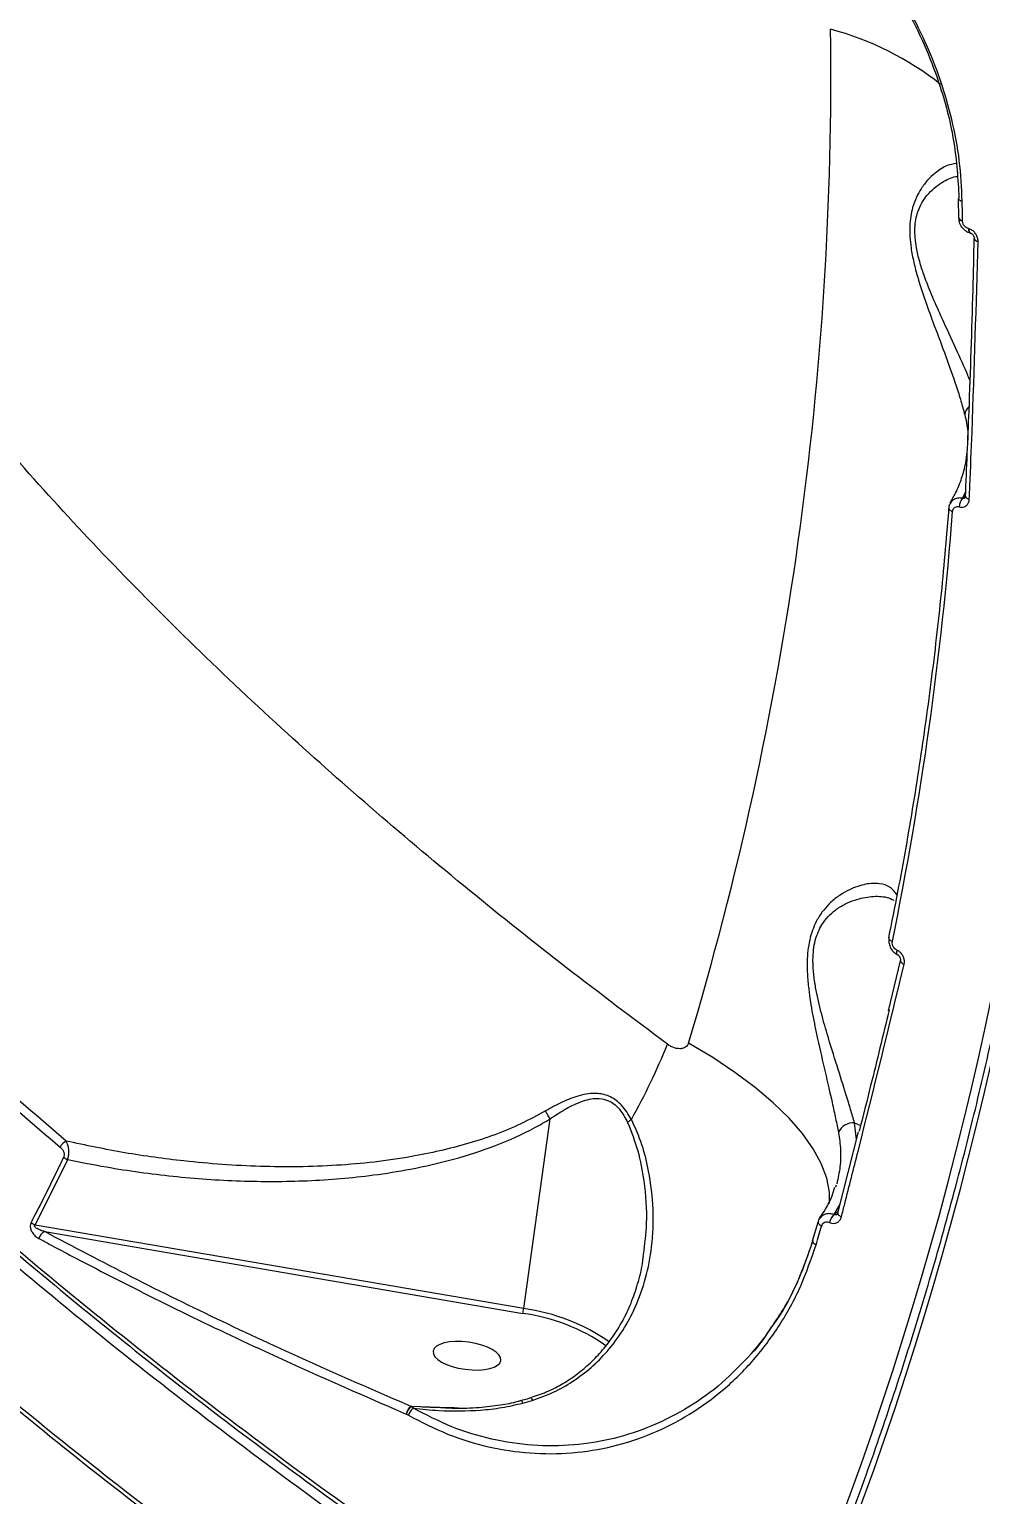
# Model space of a CAD drawing. Header units: millimetres. Extents: x -6028 to 5958, y -6064 to 4137.
# Drawn here: x 1125 to 1254.6, y -988.5 to -788.9 of the extents above; entities that cross this region are included whole.
import ezdxf

# ---------------------------------------------------------------- set-up
doc = ezdxf.new("R2010")
doc.units = ezdxf.units.MM
for name, color, linetype in [('DIKOM_ОБЪЕКТ', 7, 'Continuous'), ('DIKOM_РАЗМЕР_ЗОНА', 7, 'Continuous'), ('DIKOM_РАЗМЕР_ОБЪЕКТА', 7, 'Continuous')]:
    doc.layers.add(name, color=color, linetype=linetype)
doc.styles.add('style1', font='arial.ttf', dxfattribs={"width": 0.8})
doc.dimstyles.new('1-50', dxfattribs={"dimtxt": 300, "dimasz": 200, "dimexe": 100, "dimexo": 0, "dimgap": 100, "dimtad": 1, "dimtxsty": 'style1', "dimcen": 200, "dimclrd": 7, "dimclre": 7, "dimclrt": 7, "dimadec": 1, "dimazin": 2, "dimtfac": 1, "dimtmove": 0, "dimatfit": 2, "dimfxl": 0, "dimlwd": 25, "dimlwe": 18, "dimarcsym": 0})

# ---------------------------------------------------------------- blocks, each defined once
blk = doc.blocks.new('*D9')
at = {"layer": 'Defpoints', "color": 0, "transparency": 16777216}
for p in [(-6027.56, 1459.58), (4556.58, 1382.7), (4556.58, -5964.37)]:
    blk.add_point(p, dxfattribs=at)
at = {"layer": 'DIKOM_РАЗМЕР_ЗОНА', "color": 7, "lineweight": 18, "transparency": 16777216}
for p, q in [((-6027.56, 1459.58), (-6027.56, -6064.37)), ((4556.58, 1382.7), (4556.58, -6064.37))]:
    blk.add_line(p, q, dxfattribs=at)
at = {"layer": 'DIKOM_РАЗМЕР_ЗОНА', "color": 7, "lineweight": 25, "transparency": 16777216}
blk.add_line((-5827.56, -5964.37), (4356.58, -5964.37), dxfattribs=at)
at = {"layer": 'DIKOM_РАЗМЕР_ЗОНА', "color": 7, "transparency": 16777216}
for points in [[(-5827.56, -5931.03), (-5827.56, -5997.7), (-6027.56, -5964.37)], [(4356.58, -5931.03), (4356.58, -5997.7), (4556.58, -5964.37)]]:
    blk.add_solid(points, dxfattribs=at)
at = {"layer": 'DIKOM_РАЗМЕР_ЗОНА', "color": 7, "transparency": 16777216, "insert": (157.08, -5711.2), "char_height": 300, "attachment_point": 5, "style": 'style1'}
blk.add_mtext('10600', dxfattribs=at)
blk = doc.blocks.new('*D11')
at = {"layer": 'Defpoints', "color": 0, "transparency": 16777216}
for p in [(259.43, 2965.58), (1920.55, -3002.33), (4022.59, -3002.33)]:
    blk.add_point(p, dxfattribs=at)
at = {"layer": 'DIKOM_РАЗМЕР_ОБЪЕКТА', "color": 7, "lineweight": 18, "transparency": 16777216}
for p, q in [((259.43, 2965.58), (4122.59, 2965.58)), ((1920.55, -3002.33), (4122.59, -3002.33))]:
    blk.add_line(p, q, dxfattribs=at)
at = {"layer": 'DIKOM_РАЗМЕР_ОБЪЕКТА', "color": 7, "lineweight": 25, "transparency": 16777216}
blk.add_line((4022.59, 2765.58), (4022.59, -2802.33), dxfattribs=at)
at = {"layer": 'DIKOM_РАЗМЕР_ОБЪЕКТА', "color": 7, "transparency": 16777216}
for points in [[(3989.25, 2765.58), (4055.92, 2765.58), (4022.59, 2965.58)], [(3989.25, -2802.33), (4055.92, -2802.33), (4022.59, -3002.33)]]:
    blk.add_solid(points, dxfattribs=at)
at = {"layer": 'DIKOM_РАЗМЕР_ОБЪЕКТА', "color": 7, "transparency": 16777216, "insert": (3769.41, -24.42), "char_height": 300, "attachment_point": 5, "rotation": 90, "style": 'style1'}
blk.add_mtext('6000', dxfattribs=at)
blk = doc.blocks.new('*D12')
at = {"layer": 'Defpoints', "color": 0, "transparency": 16777216}
for p in [(3056.58, 1987.9), (-4027.97, 676.5), (3056.58, -3714.77)]:
    blk.add_point(p, dxfattribs=at)
at = {"layer": 'DIKOM_РАЗМЕР_ОБЪЕКТА', "color": 7, "lineweight": 18, "transparency": 16777216}
for p, q in [((3056.58, 1987.9), (3056.58, -3814.77)), ((-4027.97, 676.5), (-4027.97, -3814.77))]:
    blk.add_line(p, q, dxfattribs=at)
at = {"layer": 'DIKOM_РАЗМЕР_ОБЪЕКТА', "color": 7, "lineweight": 25, "transparency": 16777216}
blk.add_line((-3827.97, -3714.77), (2856.58, -3714.77), dxfattribs=at)
at = {"layer": 'DIKOM_РАЗМЕР_ОБЪЕКТА', "color": 7, "transparency": 16777216}
for points in [[(-3827.97, -3681.44), (-3827.97, -3748.11), (-4027.97, -3714.77)], [(2856.58, -3681.44), (2856.58, -3748.11), (3056.58, -3714.77)]]:
    blk.add_solid(points, dxfattribs=at)
at = {"layer": 'DIKOM_РАЗМЕР_ОБЪЕКТА', "color": 7, "transparency": 16777216, "insert": (20, -3461.6), "char_height": 300, "attachment_point": 5, "style": 'style1'}
blk.add_mtext('7100', dxfattribs=at)

msp = doc.modelspace()

# ---------------------------------------------------------------- linework, layer by layer
at = {"layer": 'DIKOM_ОБЪЕКТ', "color": 7, "linetype": 'Continuous', "lineweight": 15}
for p, q in [((1251.635, -814.67), (1251.605, -812.03)), ((1252.988, -816.116), (1252.964, -816.11)), ((1253.235, -816.718), (1253.203, -816.71)), ((1253.756, -817.442), (1253.756, -817.46)), ((1252.134, -852.812), (1252.573, -851.897)), ((1251.677, -853.979), (1251.701, -853.985)), ((1252.157, -852.819), (1252.134, -852.812)), ((1252.552, -852.399), (1252.157, -852.819)), ((1252.562, -852.575), (1252.562, -852.591)), ((1250.293, -854.19), (1250.291, -854.206)), ((1242.051, -922.62), (1243.684, -915.811)), ((1243.236, -914.393), (1243.214, -914.383)), ((1243.704, -915.797), (1243.701, -915.813)), ((1192.352, -963.176), (1195.975, -937.324)), ((1237.706, -940.135), (1237.436, -937.885)), ((1237.436, -937.885), (1238.251, -938.236)), ((1235.138, -950.196), (1237.966, -939.118)), ((1125.801, -951.798), (1130.234, -942.881)), ((1234.924, -946.379), (1234.825, -946.657)), ((1234.631, -950.375), (1235.457, -948.949)), ((1235.21, -949.917), (1234.653, -950.385)), ((1192.352, -963.176), (1125.801, -951.798)), ((1231.718, -953.953), (1232.477, -951.393)), ((1234.001, -951.445), (1234.024, -951.455)), ((1234.653, -950.385), (1234.631, -950.375)), ((1127.101, -952.691), (1192.222, -963.825)), ((1208.632, -955.802), (1208.602, -956.097)), ((1192.231, -976.038), (1193.516, -975.668)), ((1176.334, -977.541), (1176.373, -977.557)), ((1176.373, -977.557), (1176.655, -977.693)), ((1177.058, -976.515), (1177.024, -976.509)), ((1183.446, -976.715), (1177.024, -976.509)), ((1177.333, -976.756), (1177.058, -976.515)), ((1178.245, -976.568), (1177.058, -976.515))]:
    msp.add_line(p, q, dxfattribs=at)
at = {"layer": 'DIKOM_ОБЪЕКТ', "color": 7, "linetype": 'Continuous', "lineweight": 15, "flags": 128}
for points in [[(1251.605, -812.03), (1251.615, -811.968), (1251.653, -811.898)], [(1252.098, -812.383), (1251.961, -812.344), (1251.841, -812.295), (1251.744, -812.239), (1251.671, -812.176), (1251.624, -812.109), (1251.605, -812.038), (1251.605, -812.03)], [(1253.756, -817.46), (1253.76, -817.487), (1253.794, -817.569), (1253.864, -817.648), (1253.967, -817.72), (1254.098, -817.783), (1254.254, -817.834)], [(1252.562, -852.591), (1252.566, -852.62), (1252.601, -852.698), (1252.671, -852.772), (1252.773, -852.841), (1252.905, -852.902), (1253.061, -852.952)], [(1250.291, -854.206), (1250.291, -854.229), (1250.31, -854.3), (1250.356, -854.371), (1250.429, -854.439), (1250.527, -854.502), (1250.646, -854.56), (1250.783, -854.609)], [(1242.095, -912.699), (1242.092, -912.743), (1242.111, -912.816), (1242.157, -912.891), (1242.229, -912.966), (1242.325, -913.039), (1242.442, -913.108), (1242.578, -913.171)], [(1243.302, -915.025), (1243.281, -915.013), (1243.231, -914.962), (1243.196, -914.887), (1243.177, -914.787), (1243.173, -914.668), (1243.186, -914.532), (1243.214, -914.383)], [(1243.325, -915.035), (1243.304, -915.023), (1243.254, -914.973), (1243.219, -914.897), (1243.2, -914.798), (1243.196, -914.678), (1243.208, -914.542), (1243.236, -914.393)], [(1243.701, -915.813), (1243.702, -915.877), (1243.736, -915.964), (1243.804, -916.053), (1243.904, -916.142), (1244.032, -916.227), (1244.184, -916.305)], [(1234.029, -948.855), (1234.009, -947.3), (1233.638, -945.403), (1232.894, -943.435), (1231.785, -941.41), (1230.317, -939.344), (1228.503, -937.254), (1226.356, -935.156), (1223.894, -933.066), (1221.136, -931), (1218.103, -928.975), (1214.818, -927.006)], [(1232.477, -951.393), (1232.471, -951.45), (1232.489, -951.523), (1232.534, -951.601), (1232.605, -951.681), (1232.7, -951.76), (1232.815, -951.837), (1232.948, -951.909)], [(1232.517, -951.325), (1232.48, -951.383), (1232.477, -951.393)], [(1235.157, -950.183), (1235.156, -950.185), (1235.153, -950.198)], [(1235.153, -950.198), (1235.155, -950.261), (1235.19, -950.343), (1235.259, -950.429), (1235.36, -950.515), (1235.488, -950.598), (1235.641, -950.674)]]:
    msp.add_lwpolyline(points, dxfattribs=at)
at = {"layer": 'DIKOM_ОБЪЕКТ', "color": 7, "linetype": 'Continuous', "lineweight": 15}
for centre, radius, start, end in [((781.149, -822.365), 485.031, 335.22688, 8.82043), ((781.63, -822.784), 486.324, 335.22082, 8.82647), ((775.386, -795.048), 458.817, 343.28542, 0.76181), ((1223.671, -828.599), 41.016, 51.61499, 75.17857), ((775.924, -819.095), 476.222, 0.48951, 0.80758), ((1252.15, -814.477), 0.551, 200.61426, 267.74224), ((1253.532, -816.228), 0.58, 168.25031, 236.50996), ((1253.555, -816.235), 0.579, 168.21402, 236.67044), ((1254.171, -841.648), 1.742, 130.82397, 173.17079), ((1253.564, -854.045), 1.888, 139.24678, 177.99731), ((1253.588, -854.051), 1.888, 139.24831, 177.99796), ((780.632, -818.587), 471.529, 348.42857, 355.61874), ((1122.229, -890.489), 96.926, 331.04364, 337.7603), ((1209.251, -940.678), 3.942, 124.13411, 133.9223), ((1237.231, -940.03), 2.155, 84.54775, 157.81907), ((1130.723, -941.852), 1.639, 114.68679, 156.36728), ((1131.084, -940.948), 2.112, 228.59948, 246.25816), ((1126.71, -949.863), 2.138, 227.26544, 244.82271), ((766.71, -815.146), 485.883, 343.33661, 343.65184), ((1236.081, -951.948), 2.14, 132.67312, 166.38296), ((1236.104, -951.959), 2.14, 132.67312, 166.38296), ((1127.631, -953.944), 1.36, 112.9454, 166.5324), ((1187.777, -962.591), 4.612, 344.4912, 352.72298), ((1188.812, -989.412), 25.814, 55.15836, 82.40891), ((1188.725, -989.838), 26.908, 55.24288, 82.25239), ((1191.595, -976.166), 0.649, 11.37712, 48.03488), ((1177.856, -977.812), 1.546, 122.5481, 169.87531), ((1177.861, -977.79), 1.506, 122.2093, 171.09395)]:
    msp.add_arc(centre, radius, start, end, dxfattribs=at)
at = {"layer": 'DIKOM_ОБЪЕКТ', "color": 7, "linetype": 'Continuous', "lineweight": 15, "extrusion": (0, 0, -1)}
msp.add_ellipse((1184.628, -969.599), major_axis=(-4.625, 0.633), ratio=0.396969, dxfattribs=at)
at = {"layer": 'DIKOM_ОБЪЕКТ', "color": 7, "linetype": 'Continuous', "lineweight": 15}
for points, knots in [([(1211.945, -927.174), (1207.318, -923.704), (1198.062, -916.764), (1184.84, -906.206), (1172.139, -895.562), (1159.62, -884.473), (1147.427, -873.001), (1135.692, -861.187), (1124.744, -849.332), (1114.659, -837.479), (1105.497, -825.676), (1097.549, -814.309), (1090.78, -803.406), (1085.132, -792.985), (1080.441, -782.758), (1076.765, -772.774), (1074.149, -763.08), (1072.599, -753.679), (1072.26, -744.669), (1072.745, -737.507), (1073.794, -733.604), (1074.126, -732.37)], [0, 0, 0, 0, 0.0494042, 0.0988082, 0.148704, 0.1985997, 0.2537582, 0.3089594, 0.3641175, 0.4209017, 0.4777326, 0.534516, 0.5879395, 0.641403, 0.6948255, 0.7497902, 0.8047991, 0.859763, 0.9167157, 0.9736683, 1, 1, 1, 1]), ([(1222.699, -1026.003), (1223.605, -1023.999), (1226.234, -1018.185), (1230.362, -1008.48), (1234.984, -996.862), (1239.305, -985.151), (1243.327, -973.357), (1247.045, -961.485), (1250.459, -949.542), (1253.567, -937.534), (1256.367, -925.467), (1258.857, -913.349), (1261.036, -901.186), (1262.903, -888.984), (1264.456, -876.751), (1265.696, -864.492), (1266.621, -852.215), (1267.231, -839.925), (1267.525, -827.631), (1267.504, -815.338), (1267.166, -803.054), (1266.514, -790.784), (1265.547, -778.536), (1264.261, -766.317), (1262.933, -756.101), (1261.991, -749.967), (1261.671, -747.883)], [0, 0, 0, 0, 0.022819, 0.066218, 0.1096179, 0.1530179, 0.1964185, 0.2398191, 0.28322, 0.3266214, 0.3700229, 0.4134243, 0.4568262, 0.5002285, 0.5436306, 0.5870331, 0.630436, 0.6738386, 0.7172417, 0.7606447, 0.804048, 0.8474509, 0.8908542, 0.9342577, 0.9776606, 1, 1, 1, 1]), ([(1252.098, -812.383), (1252.01, -810.537), (1251.834, -806.845), (1250.79, -801.317), (1249.22, -795.916), (1247.146, -790.696), (1244.585, -785.618), (1241.554, -780.749), (1238.12, -776.136), (1234.333, -771.83), (1230.242, -767.892), (1225.92, -764.352), (1221.456, -761.262), (1216.92, -758.671), (1212.369, -756.529), (1209.36, -755.52), (1207.857, -755.016)], [0, 0, 0, 0, 0.07510706, 0.15021382, 0.22128152, 0.29257728, 0.36364506, 0.43476924, 0.50612262, 0.57724845, 0.64833999, 0.71965824, 0.79075118, 0.86042815, 0.93031856, 1, 1, 1, 1]), ([(1208.324, -755.583), (1209.944, -756.132), (1213.186, -757.229), (1217.968, -759.56), (1222.571, -762.313), (1226.94, -765.456), (1231.129, -769.011), (1235.067, -772.96), (1238.703, -777.244), (1241.985, -781.817), (1244.845, -786.639), (1247.261, -791.646), (1249.471, -797.56), (1251.198, -804.389), (1251.501, -809.395), (1251.653, -811.898)], [0, 0, 0, 0, 0.0766084, 0.1532167, 0.2242319, 0.2954744, 0.3664887, 0.4374876, 0.5087122, 0.5797104, 0.6506979, 0.7219131, 0.7929027, 0.8964517, 1, 1, 1, 1]), ([(1221.545, -1025.606), (1217.838, -1023.295), (1207.852, -1017.068), (1192.066, -1006.73), (1174.404, -994.583), (1157.287, -982.161), (1140.791, -969.5), (1124.99, -956.64), (1110.234, -943.863), (1096.547, -931.211), (1083.931, -918.723), (1072.182, -906.194), (1061.379, -893.669), (1051.584, -881.19), (1043.011, -869.034), (1035.662, -857.234), (1029.51, -845.815), (1024.453, -834.591), (1020.57, -823.616), (1017.852, -812.914), (1016.544, -802.794), (1016.138, -796.145), (1016.489, -793.038), (1016.499, -792.947)], [0, 0, 0, 0, 0.0296845, 0.0799694, 0.1302933, 0.1805781, 0.232324, 0.2841117, 0.3358574, 0.3861425, 0.4364663, 0.4867512, 0.538497, 0.5902846, 0.6420305, 0.6923148, 0.7426378, 0.7929223, 0.8446675, 0.8964543, 0.9481994, 0.9984843, 1, 1, 1, 1]), ([(1251.219, -807.239), (1250.845, -807.298), (1249.976, -807.435), (1248.626, -808.284), (1247.403, -809.425), (1246.545, -810.518), (1245.835, -811.788), (1245.224, -813.41), (1244.851, -815.712), (1245.026, -818.359), (1245.483, -820.712), (1246.139, -823.178), (1247.09, -826.047), (1248.43, -829.686), (1249.915, -833.602), (1251.128, -837.024), (1251.96, -839.637), (1252.28, -840.837), (1252.441, -841.441)], [0, 0, 0, 0, 0.069966, 0.1623312, 0.2126289, 0.2635629, 0.302742, 0.3427582, 0.4013105, 0.459998, 0.4989994, 0.5390275, 0.6064538, 0.6755727, 0.7754469, 0.8782854, 0.9387233, 1, 1, 1, 1]), ([(1253.163, -836.817), (1253.057, -836.559), (1252.513, -835.234), (1251.25, -832.437), (1249.59, -828.86), (1248.069, -825.462), (1247.015, -822.849), (1246.272, -820.56), (1245.757, -818.43), (1245.543, -816), (1245.938, -813.952), (1246.587, -812.541), (1247.348, -811.45), (1248.282, -810.519), (1249.602, -809.604), (1250.689, -809.055), (1251.315, -808.995), (1251.382, -808.989)], [0, 0, 0, 0, 0.02942821, 0.15141527, 0.27659872, 0.3575575, 0.44009064, 0.48532799, 0.53167612, 0.59790281, 0.66403091, 0.70931922, 0.75593068, 0.81593779, 0.8768261, 0.98669387, 1, 1, 1, 1]), ([(1253.214, -816.712), (1253.212, -816.712), (1252.985, -816.685), (1252.547, -816.431), (1252.014, -815.922), (1251.678, -815.285), (1251.67, -814.851), (1251.667, -814.671)], [0, 0, 0, 0, 0.0015875, 0.2568032, 0.5244606, 0.8022645, 1, 1, 1, 1]), ([(1252.964, -816.11), (1252.949, -816.106), (1252.84, -816.075), (1252.636, -815.974), (1252.425, -815.781), (1252.259, -815.547), (1252.151, -815.299), (1252.135, -815.111), (1252.128, -815.027)], [0, 0, 0, 0, 0.0340379, 0.252272, 0.4705266, 0.5979657, 0.8193145, 1, 1, 1, 1]), ([(1254.254, -817.834), (1254.244, -817.674), (1254.222, -817.355), (1254.003, -816.879), (1253.675, -816.481), (1253.315, -816.225), (1253.079, -816.147), (1252.988, -816.116)], [0, 0, 0, 0, 0.2182842, 0.4367942, 0.6530479, 0.8657813, 1, 1, 1, 1]), ([(1252.544, -852.591), (1252.71, -848.715), (1253.115, -839.281), (1253.504, -827.574), (1253.683, -819.781), (1253.736, -817.461)], [0, 0, 0, 0, 0.3287568, 0.8001122, 1, 1, 1, 1]), ([(1253.061, -852.952), (1253.087, -852.343), (1253.217, -849.296), (1253.693, -837.53), (1254.008, -826.477), (1254.254, -817.834)], [0, 0, 0, 0, 0.0517085, 0.2585533, 1, 1, 1, 1]), ([(1253.754, -817.443), (1253.755, -817.435), (1253.759, -817.397), (1253.741, -817.282), (1253.683, -817.126), (1253.589, -816.973), (1253.466, -816.843), (1253.344, -816.758), (1253.259, -816.723), (1253.24, -816.72), (1253.238, -816.72)], [0, 0, 0, 0, 0.0480785, 0.2186006, 0.3703687, 0.5243685, 0.6797868, 0.8299925, 0.9828284, 1, 1, 1, 1]), ([(1252.441, -841.441), (1252.613, -842.204), (1252.872, -843.352), (1252.866, -844.519), (1252.863, -844.91)], [0, 0, 0, 0, 0.6650224, 1, 1, 1, 1]), ([(1250.459, -853.429), (1250.712, -852.995), (1251.359, -851.885), (1252.059, -850.08), (1252.595, -848.192), (1252.706, -846.991), (1252.754, -846.472)], [0, 0, 0, 0, 0.18747388, 0.47902485, 0.77482921, 1, 1, 1, 1]), ([(1250.303, -854.206), (1250.321, -854.003), (1250.347, -853.723), (1250.508, -853.503), (1250.552, -853.443)], [0, 0, 0, 0, 0.7240339, 1, 1, 1, 1]), ([(1252.134, -852.812), (1251.947, -852.789), (1251.553, -852.742), (1251.093, -852.892), (1250.729, -853.134), (1250.598, -853.35), (1250.524, -853.472)], [0, 0, 0, 0, 0.2766492, 0.5820674, 0.7624809, 1, 1, 1, 1]), ([(1250.783, -854.609), (1250.784, -854.607), (1250.792, -854.507), (1250.839, -854.316), (1250.978, -854.124), (1251.169, -853.993), (1251.398, -853.927), (1251.587, -853.962), (1251.677, -853.979)], [0, 0, 0, 0, 0.0043523, 0.2198173, 0.4356026, 0.5682535, 0.7937935, 1, 1, 1, 1]), ([(1251.701, -853.985), (1251.793, -854.005), (1252.03, -854.055), (1252.401, -853.994), (1252.75, -853.773), (1252.997, -853.414), (1253.04, -853.106), (1253.061, -852.952)], [0, 0, 0, 0, 0.13426881, 0.3469995, 0.56325228, 0.7817189, 1, 1, 1, 1]), ([(1252.527, -852.708), (1252.525, -852.712), (1252.49, -852.762), (1252.392, -852.816), (1252.264, -852.846), (1252.187, -852.826), (1252.157, -852.819)], [0, 0, 0, 0, 0.0348509, 0.4127001, 0.7734894, 1, 1, 1, 1]), ([(1252.529, -852.71), (1252.529, -852.71), (1252.524, -852.714), (1252.55, -852.698), (1252.557, -852.606), (1252.56, -852.575)], [0, 0, 0, 0, 0.0357786, 0.6746581, 1, 1, 1, 1]), ([(1242.095, -912.699), (1242.515, -910.602), (1243.734, -904.518), (1245.514, -894.412), (1247.333, -882.372), (1248.831, -870.3), (1249.761, -860.906), (1250.186, -855.537), (1250.291, -854.205)], [0, 0, 0, 0, 0.108267, 0.3142017, 0.5201394, 0.7260778, 0.9320185, 1, 1, 1, 1]), ([(1044.382, -873.65), (1046.016, -875.991), (1050.453, -882.346), (1058.629, -892.904), (1069.169, -905.34), (1080.789, -917.928), (1093.411, -930.604), (1106.985, -943.311), (1121.474, -956.009), (1136.874, -968.677), (1153.14, -981.294), (1170.215, -993.821), (1188.018, -1006.201), (1206.466, -1018.375), (1225.508, -1030.303), (1245.125, -1041.961), (1265.271, -1053.334), (1285.88, -1064.389), (1306.854, -1075.076), (1328.098, -1085.345), (1349.546, -1095.158), (1371.167, -1104.491), (1392.922, -1113.338), (1414.741, -1121.675), (1436.523, -1129.465), (1458.167, -1136.671), (1479.603, -1143.263), (1500.791, -1149.22), (1521.701, -1154.543), (1542.271, -1159.222), (1562.405, -1163.236), (1582.009, -1166.566), (1600.128, -1169.07), (1616.836, -1170.853), (1632.219, -1172.023), (1647.096, -1172.666), (1661.4, -1172.778), (1675.008, -1172.364), (1687.883, -1171.423), (1698.805, -1170.157), (1705.271, -1169.07), (1707.906, -1168.627)], [0, 0, 0, 0, 0.0156527, 0.0424896, 0.0694114, 0.0963762, 0.1233409, 0.1502626, 0.1770997, 0.2039369, 0.2308584, 0.2578232, 0.284788, 0.3117096, 0.3385468, 0.3653838, 0.3923055, 0.4192702, 0.446235, 0.4731567, 0.4999936, 0.5268307, 0.5537525, 0.5807171, 0.6076819, 0.6346036, 0.6614406, 0.6882777, 0.7151994, 0.7421641, 0.7691289, 0.7960503, 0.8228874, 0.8459665, 0.8691682, 0.8923973, 0.9156263, 0.9388281, 0.9615879, 0.984348, 1, 1, 1, 1]), ([(1045.73, -873.004), (1047.796, -875.997), (1052.63, -883), (1061.556, -894.267), (1072.24, -906.712), (1083.997, -919.287), (1096.725, -931.924), (1109.546, -943.786), (1122.231, -954.841), (1134.582, -965.08), (1147.485, -975.28), (1161.07, -985.533), (1175.335, -995.821), (1190.28, -1006.115), (1205.666, -1016.289), (1216.286, -1022.935), (1221.592, -1026.256)], [0, 0, 0, 0, 0.0605577, 0.1416916, 0.2229548, 0.3042186, 0.3853521, 0.4662313, 0.5317668, 0.5973702, 0.6629738, 0.7285093, 0.7963446, 0.8642546, 0.9321652, 1, 1, 1, 1]), ([(1088.579, -903.359), (1091.648, -906.488), (1097.786, -912.746), (1107.718, -922.2), (1118.128, -931.689), (1125.523, -938.026), (1129.221, -941.195)], [0, 0, 0, 0, 0.24912208, 0.49824247, 0.74912036, 1, 1, 1, 1]), ([(1130.038, -940.362), (1126.371, -937.221), (1119.037, -930.938), (1108.659, -921.485), (1098.71, -912.024), (1092.536, -905.731), (1089.449, -902.585)], [0, 0, 0, 0, 0.2491226, 0.4982428, 0.7491218, 1, 1, 1, 1]), ([(1243.27, -906.893), (1242.971, -906.491), (1242.363, -905.675), (1240.854, -905.214), (1238.967, -905.287), (1237.087, -905.894), (1235.448, -906.811), (1234.256, -907.736), (1233.199, -908.863), (1232.185, -910.353), (1231.298, -912.554), (1230.947, -915.192), (1230.974, -917.588), (1231.202, -920.13), (1231.69, -923.121), (1232.489, -926.939), (1233.45, -931.054), (1234.277, -934.635), (1234.867, -937.355), (1235.112, -938.593), (1235.235, -939.216)], [0, 0, 0, 0, 0.0717881, 0.1456281, 0.2211678, 0.2985173, 0.3406355, 0.3832925, 0.4161026, 0.449613, 0.4986452, 0.5477916, 0.5804513, 0.6139712, 0.6704373, 0.7283188, 0.8119568, 0.8980758, 0.9486887, 1, 1, 1, 1]), ([(1237.436, -937.885), (1237.26, -937.292), (1236.907, -936.1), (1236.123, -933.544), (1235.053, -930.157), (1233.85, -926.324), (1232.827, -922.716), (1232.188, -919.958), (1231.836, -917.575), (1231.706, -915.388), (1231.972, -912.958), (1232.827, -911.011), (1233.833, -909.735), (1234.901, -908.792), (1236.13, -908.043), (1237.82, -907.348), (1239.791, -906.98), (1241.61, -907.017), (1242.477, -907.407), (1242.793, -907.549)], [0, 0, 0, 0, 0.05749839, 0.11574072, 0.21086571, 0.30848346, 0.37161906, 0.43598038, 0.47125541, 0.50739912, 0.55904455, 0.61061113, 0.64592981, 0.6822745, 0.72907376, 0.77655295, 0.86223113, 0.94977762, 1, 1, 1, 1]), ([(1242.139, -912.614), (1242.114, -912.786), (1242.058, -913.169), (1242.173, -913.697), (1242.416, -914.214), (1242.777, -914.661), (1243.165, -914.925), (1243.386, -915.019), (1243.416, -915.032)], [0, 0, 0, 0, 0.180493, 0.4029204, 0.530985, 0.749619, 0.966408, 1, 1, 1, 1]), ([(1243.214, -914.383), (1243.199, -914.376), (1243.092, -914.327), (1242.903, -914.192), (1242.725, -913.966), (1242.604, -913.707), (1242.544, -913.443), (1242.567, -913.255), (1242.578, -913.171)], [0, 0, 0, 0, 0.03399758, 0.25223567, 0.4704838, 0.59795624, 0.81932894, 1, 1, 1, 1]), ([(1244.184, -916.305), (1244.206, -916.146), (1244.251, -915.827), (1244.126, -915.321), (1243.871, -914.872), (1243.552, -914.557), (1243.324, -914.439), (1243.236, -914.393)], [0, 0, 0, 0, 0.2182539, 0.43672, 0.6530181, 0.8657366, 1, 1, 1, 1]), ([(1243.334, -915.039), (1243.326, -915.035), (1243.315, -915.03), (1243.304, -915.026), (1243.302, -915.025)], [0, 0, 0, 0, 0.7852226, 1, 1, 1, 1]), ([(1243.702, -915.796), (1243.705, -915.788), (1243.716, -915.752), (1243.721, -915.643), (1243.693, -915.486), (1243.628, -915.327), (1243.531, -915.187), (1243.418, -915.083), (1243.355, -915.051), (1243.324, -915.035)], [0, 0, 0, 0, 0.0467429, 0.2274157, 0.3846172, 0.541462, 0.6976378, 0.8504911, 1, 1, 1, 1]), ([(1235.641, -950.674), (1235.793, -950.079), (1236.556, -947.101), (1239.48, -935.599), (1242.12, -924.771), (1244.184, -916.305)], [0, 0, 0, 0, 0.0517112, 0.2585525, 1, 1, 1, 1]), ([(1242.143, -922.497), (1241.312, -925.93), (1239.986, -931.41), (1238.582, -936.936), (1238.058, -939.001)], [0, 0, 0, 0, 0.6263078, 1, 1, 1, 1]), ([(1214.818, -927.006), (1214.785, -927.091), (1214.714, -927.27), (1214.471, -927.53), (1214.103, -927.727), (1213.471, -927.827), (1212.891, -927.698), (1212.335, -927.439), (1212.1, -927.279), (1211.945, -927.174)], [0, 0, 0, 0, 0.0767464, 0.1605119, 0.3173948, 0.4661217, 0.7624874, 0.8428203, 1, 1, 1, 1]), ([(1207.039, -937.415), (1206.618, -936.728), (1205.852, -935.476), (1204.217, -934.233), (1202.199, -933.719), (1199.945, -934.083), (1197.587, -935.001), (1196.095, -935.824), (1195.341, -936.239)], [0, 0, 0, 0, 0.1672676, 0.30431946, 0.44168226, 0.63703511, 0.8167226, 1, 1, 1, 1]), ([(1195.973, -937.316), (1195.974, -937.316), (1196.124, -937.217), (1196.933, -936.66), (1198.416, -935.745), (1200.48, -934.802), (1202.445, -934.41), (1204.178, -934.87), (1205.561, -936.051), (1206.175, -937.201), (1206.516, -937.839)], [0, 0, 0, 0, 0.0002767, 0.0414508, 0.2242996, 0.4065708, 0.5849828, 0.7124803, 0.8404539, 1, 1, 1, 1]), ([(1195.341, -936.239), (1194.234, -936.844), (1190.887, -938.671), (1184.769, -940.855), (1176.343, -942.767), (1166.872, -943.836), (1156.487, -943.961), (1146.846, -943.246), (1138.015, -942.042), (1132.697, -940.922), (1130.038, -940.362)], [0, 0, 0, 0, 0.0588107, 0.1777203, 0.2968185, 0.4509478, 0.6056248, 0.7600442, 0.8800207, 1, 1, 1, 1]), ([(1130.234, -942.881), (1131.988, -943.228), (1136.749, -944.168), (1144.597, -945.235), (1153.747, -945.897), (1162.882, -945.875), (1170.618, -945.227), (1177.257, -944.177), (1182.835, -942.908), (1188.534, -941.059), (1192.904, -939.123), (1195.281, -937.731), (1195.975, -937.324)], [0, 0, 0, 0, 0.0783337, 0.212592, 0.3472662, 0.4817929, 0.6158491, 0.6916662, 0.782072, 0.872619, 0.9628122, 1, 1, 1, 1]), ([(1193.516, -975.668), (1194.48, -975.329), (1196.435, -974.643), (1199.124, -973.107), (1201.595, -971.233), (1203.892, -968.921), (1205.935, -966.167), (1207.723, -962.818), (1209.071, -958.997), (1209.919, -954.537), (1210.108, -949.639), (1209.562, -944.971), (1208.57, -940.821), (1207.552, -938.557), (1207.039, -937.415)], [0, 0, 0, 0, 0.063797, 0.1293407, 0.1956945, 0.2634261, 0.3422602, 0.4227083, 0.5170775, 0.6134035, 0.7254017, 0.8399967, 0.9193177, 1, 1, 1, 1]), ([(1195.973, -937.316), (1195.854, -937.144), (1195.635, -936.828), (1195.438, -936.452), (1195.355, -936.27), (1195.341, -936.239)], [0, 0, 0, 0, 0.4995779, 0.9156075, 1, 1, 1, 1]), ([(1195.975, -937.324), (1195.975, -937.323), (1195.975, -937.321), (1195.974, -937.318), (1195.973, -937.317), (1195.973, -937.316)], [0, 0, 0, 0, 0.45640102, 0.8277331, 1, 1, 1, 1]), ([(1206.516, -937.839), (1207.016, -939.11), (1208.028, -941.684), (1208.862, -946.328), (1209.251, -951.094), (1208.817, -954.392), (1208.632, -955.802)], [0, 0, 0, 0, 0.2214979, 0.4483325, 0.7641024, 1, 1, 1, 1]), ([(1235.235, -939.216), (1235.352, -939.997), (1235.584, -941.558), (1235.511, -943.884), (1235.174, -945.395), (1235.003, -946.161)], [0, 0, 0, 0, 0.330117, 0.6602189, 1, 1, 1, 1]), ([(1129.221, -941.195), (1129.327, -941.297), (1129.514, -941.477), (1129.693, -941.808), (1129.763, -942.094), (1129.761, -942.337), (1129.712, -942.467), (1129.688, -942.532)], [0, 0, 0, 0, 0.3195756, 0.5618621, 0.7279288, 0.8640448, 1, 1, 1, 1]), ([(1130.234, -942.881), (1130.281, -942.705), (1130.375, -942.354), (1130.402, -941.759), (1130.342, -941.177), (1130.211, -940.7), (1130.088, -940.46), (1130.038, -940.362)], [0, 0, 0, 0, 0.2022188, 0.4043217, 0.6106034, 0.8410666, 1, 1, 1, 1]), ([(1129.688, -942.532), (1129.425, -943.079), (1128.109, -945.813), (1126.627, -948.778), (1125.388, -951.185), (1125.26, -951.433)], [0, 0, 0, 0, 0.1831639, 0.915879, 1, 1, 1, 1]), ([(1232.672, -950.833), (1232.946, -950.442), (1233.636, -949.456), (1234.33, -948.047), (1234.64, -947.014), (1234.759, -946.619)], [0, 0, 0, 0, 0.2885583, 0.727955, 1, 1, 1, 1]), ([(1125.26, -951.433), (1125.221, -951.527), (1125.142, -951.714), (1125.128, -952.043), (1125.198, -952.413), (1125.413, -952.869), (1125.801, -953.312), (1126.142, -953.524), (1126.308, -953.627)], [0, 0, 0, 0, 0.1098692, 0.2200473, 0.3257439, 0.4925271, 0.753717, 1, 1, 1, 1]), ([(1127.101, -952.691), (1126.923, -952.636), (1126.572, -952.528), (1126.144, -952.337), (1125.867, -952.156), (1125.755, -952.03), (1125.726, -951.952), (1125.724, -951.913), (1125.732, -951.876), (1125.753, -951.836), (1125.783, -951.812), (1125.801, -951.798)], [0, 0, 0, 0, 0.31700967, 0.62715208, 0.79138177, 0.87043186, 0.89778889, 0.92545138, 0.93320939, 0.96035787, 1, 1, 1, 1]), ([(1232.489, -951.396), (1232.542, -951.196), (1232.597, -950.988), (1232.743, -950.846), (1232.749, -950.841)], [0, 0, 0, 0, 0.9605587, 1, 1, 1, 1]), ([(1234.631, -950.375), (1234.444, -950.32), (1234.053, -950.205), (1233.543, -950.268), (1233.103, -950.471), (1232.832, -950.662), (1232.746, -950.85), (1232.737, -950.868)], [0, 0, 0, 0, 0.2545143, 0.535434, 0.7014411, 0.971415, 1, 1, 1, 1]), ([(1232.948, -951.909), (1232.949, -951.908), (1232.978, -951.81), (1233.066, -951.631), (1233.249, -951.466), (1233.473, -951.37), (1233.723, -951.345), (1233.911, -951.412), (1234.001, -951.445)], [0, 0, 0, 0, 0.00435, 0.2198113, 0.4355722, 0.5682898, 0.7938097, 1, 1, 1, 1]), ([(1234.024, -951.455), (1234.115, -951.49), (1234.349, -951.58), (1234.744, -951.585), (1235.15, -951.428), (1235.479, -951.118), (1235.587, -950.822), (1235.641, -950.674)], [0, 0, 0, 0, 0.1343039, 0.3470185, 0.5632373, 0.7817312, 1, 1, 1, 1]), ([(1235.081, -950.314), (1235.069, -950.327), (1235.016, -950.381), (1234.896, -950.424), (1234.758, -950.43), (1234.683, -950.398), (1234.653, -950.385)], [0, 0, 0, 0, 0.1104515, 0.4587434, 0.790987, 1, 1, 1, 1]), ([(1235.085, -950.318), (1235.1, -950.308), (1235.123, -950.293), (1235.146, -950.207), (1235.153, -950.18)], [0, 0, 0, 0, 0.6848356, 1, 1, 1, 1]), ([(1126.308, -953.627), (1126.775, -953.878), (1129.108, -955.13), (1135.256, -958.366), (1144.97, -963.263), (1159.152, -970.051), (1169.849, -974.714), (1176.334, -977.541)], [0, 0, 0, 0, 0.029991, 0.1499529, 0.3900723, 0.6301904, 1, 1, 1, 1]), ([(1177.024, -976.509), (1172.646, -974.619), (1163.89, -970.838), (1151.228, -964.949), (1138.896, -958.918), (1131.033, -954.767), (1127.101, -952.691)], [0, 0, 0, 0, 0.2492695, 0.4985385, 0.7492689, 1, 1, 1, 1]), ([(1231.758, -953.886), (1231.096, -955.781), (1229.776, -959.561), (1227.769, -963.481), (1226.346, -965.342), (1226.086, -965.682)], [0, 0, 0, 0, 0.4512753, 0.8998426, 1, 1, 1, 1]), ([(1231.758, -953.886), (1231.735, -953.925), (1231.689, -954.005), (1231.76, -954.161), (1231.924, -954.325), (1232.1, -954.423), (1232.189, -954.472)], [0, 0, 0, 0, 0.2500072, 0.5000569, 0.7500274, 1, 1, 1, 1]), ([(1176.655, -977.693), (1178.418, -978.606), (1181.943, -980.43), (1187.536, -982.114), (1193.226, -982.984), (1198.933, -982.959), (1204.537, -982.054), (1209.926, -980.286), (1214.995, -977.695), (1219.643, -974.324), (1223.773, -970.244), (1227.291, -965.526), (1230.2, -960.281), (1231.526, -956.41), (1232.189, -954.472)], [0, 0, 0, 0, 0.083618, 0.1671662, 0.2504182, 0.3338529, 0.4173029, 0.5004882, 0.5837387, 0.6671378, 0.7504584, 0.8333971, 0.9166284, 1, 1, 1, 1]), ([(1226.067, -965.785), (1226.637, -964.947), (1228.064, -962.848), (1230.043, -958.955), (1231.138, -955.743), (1231.717, -954.045)], [0, 0, 0, 0, 0.2389159, 0.5977495, 1, 1, 1, 1]), ([(1193.307, -975.291), (1194.022, -975.051), (1195.464, -974.568), (1197.491, -973.548), (1199.425, -972.296), (1201.254, -970.799), (1202.969, -969.043), (1204.527, -967.048), (1205.895, -964.83), (1207.038, -962.41), (1207.928, -959.788), (1208.471, -957.668), (1208.622, -956.401), (1208.658, -956.097)], [0, 0, 0, 0, 0.08229863, 0.16597148, 0.25038656, 0.34068153, 0.43489842, 0.53367578, 0.63642517, 0.74206582, 0.85055441, 0.96412889, 1, 1, 1, 1]), ([(1077.23, -959.286), (1080.337, -962.569), (1086.556, -969.139), (1096.778, -979.087), (1107.621, -989.071), (1119.279, -999.207), (1131.751, -1009.475), (1145.038, -1019.849), (1158.931, -1030.162), (1173.812, -1040.679), (1189.709, -1051.363), (1206.626, -1062.169), (1224.244, -1072.873), (1242.533, -1083.43), (1261.443, -1093.8), (1280.537, -1103.741), (1299.741, -1113.229), (1318.984, -1122.25), (1338.603, -1130.962), (1358.544, -1139.32), (1378.744, -1147.285), (1398.742, -1154.675), (1418.472, -1161.478), (1437.878, -1167.695), (1457.293, -1173.435), (1476.649, -1178.654), (1495.875, -1183.322), (1513.319, -1187.071), (1529.017, -1190.036), (1543.084, -1192.362), (1556.865, -1194.3), (1570.308, -1195.839), (1583.355, -1196.974), (1596.004, -1197.7), (1608.29, -1198.049), (1616.11, -1197.934), (1620.021, -1197.877)], [0, 0, 0, 0, 0.0277652, 0.0555638, 0.0833623, 0.1111275, 0.1400313, 0.1689728, 0.1979142, 0.2268178, 0.2582447, 0.2896957, 0.3211225, 0.3534671, 0.3858384, 0.4181831, 0.4495059, 0.4808529, 0.5121758, 0.5444125, 0.5766755, 0.6089124, 0.6401607, 0.6714335, 0.7026819, 0.7348412, 0.7670265, 0.7991855, 0.8241462, 0.8491069, 0.8742669, 0.8994268, 0.9244694, 0.9495121, 0.974756, 1, 1, 1, 1]), ([(1149.114, -996.436), (1144.957, -993.287), (1136.644, -986.989), (1124.737, -977.453), (1113.221, -967.869), (1105.967, -961.454), (1102.34, -958.247)], [0, 0, 0, 0, 0.2491007, 0.4982, 0.7491003, 1, 1, 1, 1]), ([(1102.595, -959.095), (1106.188, -962.272), (1113.375, -968.626), (1124.834, -978.166), (1136.74, -987.703), (1145.096, -994.032), (1149.273, -997.197)], [0, 0, 0, 0, 0.2490998, 0.4981984, 0.749101, 1, 1, 1, 1]), ([(1226.086, -965.682), (1225.269, -966.955), (1224.44, -968.244), (1223.384, -969.289), (1223.371, -969.303)], [0, 0, 0, 0, 0.9870687, 1, 1, 1, 1]), ([(1223.378, -969.302), (1224.124, -968.435), (1225.08, -967.327), (1225.89, -966.061), (1226.067, -965.785)], [0, 0, 0, 0, 0.7819553, 1, 1, 1, 1]), ([(1223.371, -969.303), (1222.072, -970.674), (1219.471, -973.421), (1214.898, -976.689), (1209.945, -979.25), (1204.662, -980.991), (1199.172, -981.889), (1193.584, -981.926), (1188.005, -981.081), (1182.522, -979.438), (1179.064, -977.651), (1177.333, -976.756)], [0, 0, 0, 0, 0.11039562, 0.22105702, 0.33253169, 0.44356951, 0.55442151, 0.6660951, 0.776872, 0.88829724, 1, 1, 1, 1]), ([(1181.724, -976.681), (1182.128, -976.701), (1183.647, -976.776), (1186.15, -976.674), (1189.035, -976.342), (1190.961, -976.004), (1191.877, -975.713), (1192.022, -975.666)], [0, 0, 0, 0, 0.1166063, 0.439072, 0.72075, 0.9556559, 1, 1, 1, 1]), ([(1192.028, -975.674), (1192.312, -975.602), (1192.744, -975.492), (1193.167, -975.347), (1193.312, -975.298)], [0, 0, 0, 0, 0.6570017, 1, 1, 1, 1]), ([(1193.32, -975.327), (1193.334, -975.33), (1193.366, -975.334), (1193.451, -975.511), (1193.507, -975.646), (1193.516, -975.668)], [0, 0, 0, 0, 0.42482848, 0.90745698, 1, 1, 1, 1]), ([(1177.333, -976.756), (1177.268, -976.804), (1177.133, -976.902), (1176.936, -977.137), (1176.765, -977.411), (1176.691, -977.601), (1176.655, -977.693)], [0, 0, 0, 0, 0.24366291, 0.49999948, 0.75633067, 1, 1, 1, 1]), ([(1177.333, -976.756), (1178.487, -976.867), (1181.531, -977.159), (1185.572, -977.121), (1189.399, -976.713), (1191.288, -976.263), (1192.231, -976.038)], [0, 0, 0, 0, 0.2319403, 0.6115134, 0.8058707, 1, 1, 1, 1]), ([(1183.36, -976.717), (1182.112, -976.698), (1180.405, -976.671), (1178.702, -976.59), (1178.245, -976.568)], [0, 0, 0, 0, 0.7313354, 1, 1, 1, 1])]:
    msp.add_open_spline(points, degree=3, knots=knots, dxfattribs=at)

# ---------------------------------------------------------------- dimensions: what is measured, and where the dimension line sits
at = {"layer": 'DIKOM_РАЗМЕР_ЗОНА'}
dim = msp.add_linear_dim(base=(4556.575, -5964.368), p1=(-6027.562, 1459.576), p2=(4556.575, 1382.704), text='10600', dimstyle='1-50', dxfattribs=at)
dim.commit()
dim.dimension.update_dxf_attribs({"geometry": '*D9', "text_midpoint": (157.08, -5964.368), "dimtype": 160})
at = {"layer": 'DIKOM_РАЗМЕР_ОБЪЕКТА'}
dim = msp.add_linear_dim(base=(4022.586, -3002.33), p1=(259.433, 2965.575), p2=(1920.546, -3002.33), angle=90, text='6000', dimstyle='1-50', dxfattribs=at)
dim.commit()
dim.dimension.update_dxf_attribs({"geometry": '*D11', "text_midpoint": (4022.586, -24.423), "dimtype": 160})
dim = msp.add_linear_dim(base=(3056.575, -3714.774), p1=(-4027.972, 676.501), p2=(3056.575, 1987.897), text='7100', dimstyle='1-50', dxfattribs=at)
dim.commit()
dim.dimension.update_dxf_attribs({"geometry": '*D12', "text_midpoint": (20, -3714.774), "dimtype": 160})

doc.saveas('drawing.dxf')
